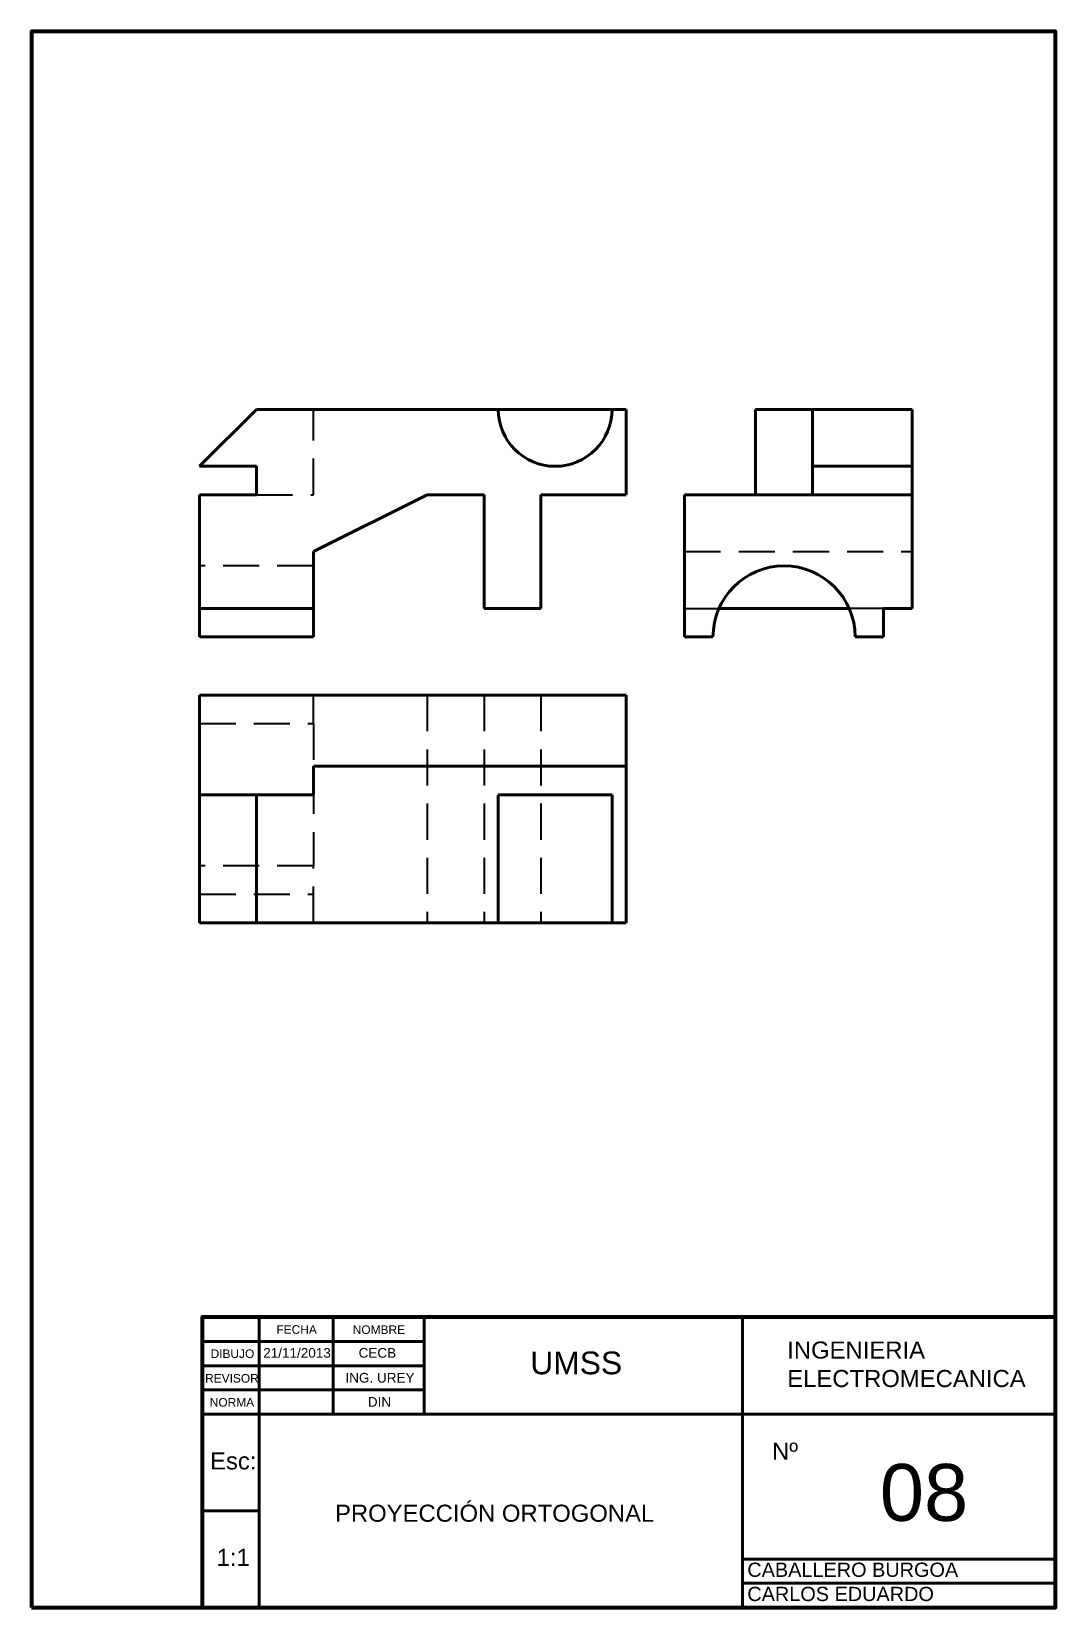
# Model space of a CAD drawing. Header units: millimetres. Extents: x 20 to 200, y 10 to 287.
import ezdxf

# ---------------------------------------------------------------- set-up
doc = ezdxf.new("R2010")
doc.units = ezdxf.units.MM
doc.linetypes.add('DASHED2', pattern=[9.525, 6.35, -3.175])
for name, color, linetype, lineweight in [('cajetin', 255, 'Continuous', 50), ('cajetin-letras', 151, 'Continuous', 40), ('datos', 255, 'Continuous', 50), ('margen', 140, 'Continuous', 100), ('margin', 151, 'Continuous', 100), ('ocultas', 30, 'DASHED2', 35)]:
    doc.layers.add(name, color=color, linetype=linetype, lineweight=lineweight)
doc.styles.get("Standard").update_dxf_attribs({"font": 'arial.ttf', "height": 3})

msp = doc.modelspace()

# ---------------------------------------------------------------- linework, layer by layer
at = {"layer": 'cajetin'}
for p, q in [((60, 61), (50, 61)), ((50, 61), (50, 27)), ((50, 61), (50, 56.75)), ((60, 10), (60, 61)), ((73, 61), (60, 61)), ((89, 61), (73, 61)), ((73, 61), (73, 44)), ((145, 61), (89, 61)), ((89, 61), (89, 44)), ((200, 61), (145, 61)), ((145, 61), (145, 10)), ((200, 61), (200, 44)), ((50, 56.75), (89, 56.75)), ((50, 56.75), (50, 52.5)), ((50, 52.5), (89, 52.5)), ((50, 52.5), (50, 48.25)), ((50, 48.25), (89, 48.25)), ((200, 44), (50, 44)), ((200, 10), (200, 44)), ((50, 10), (50, 27)), ((50, 27), (60, 27)), ((200, 18.5), (145, 18.5)), ((200, 14.25), (200, 18.5)), ((200, 14.25), (145, 14.25)), ((200, 10), (200, 14.25)), ((50, 10), (60, 10)), ((60, 10), (200, 10))]:
    msp.add_line(p, q, dxfattribs=at)
at = {"layer": 'datos'}
for p, q in [((59.55, 220.58), (49.55, 210.58)), ((102.05, 220.58), (59.55, 220.58)), ((102.05, 220.58), (122.05, 220.58)), ((124.55, 220.58), (122.05, 220.58)), ((124.55, 205.58), (124.55, 220.58)), ((157.29, 220.58), (147.29, 220.58)), ((147.29, 220.58), (147.29, 205.58)), ((174.79, 220.58), (157.29, 220.58)), ((157.29, 220.58), (157.29, 210.58)), ((174.79, 210.58), (174.79, 220.58)), ((49.55, 210.58), (59.55, 210.58)), ((59.55, 210.58), (59.55, 205.58)), ((157.29, 210.58), (174.79, 210.58)), ((157.29, 210.58), (157.29, 205.58)), ((174.79, 210.58), (174.79, 205.58)), ((59.55, 205.58), (49.55, 205.58)), ((49.55, 205.58), (49.55, 185.58)), ((69.55, 195.58), (89.55, 205.58)), ((89.55, 205.58), (99.55, 205.58)), ((99.55, 205.58), (99.55, 185.58)), ((109.55, 185.58), (109.55, 205.58)), ((109.55, 205.58), (124.55, 205.58)), ((174.79, 205.58), (134.79, 205.58)), ((134.79, 205.58), (134.79, 180.58)), ((174.79, 185.58), (174.79, 205.58)), ((69.55, 185.58), (69.55, 195.58)), ((49.55, 185.58), (69.55, 185.58)), ((49.55, 185.58), (49.55, 180.58)), ((69.55, 180.58), (69.55, 185.58)), ((99.55, 185.58), (109.55, 185.58)), ((140.83, 185.58), (163.74, 185.58)), ((169.79, 180.58), (169.79, 185.58)), ((169.79, 185.58), (174.79, 185.58)), ((49.55, 180.58), (69.55, 180.58)), ((134.79, 180.58), (139.79, 180.58)), ((164.79, 180.58), (169.79, 180.58)), ((124.55, 170.35), (49.55, 170.35)), ((49.55, 170.35), (49.55, 130.35)), ((124.55, 157.85), (124.55, 170.35)), ((124.55, 157.85), (69.55, 157.85)), ((69.55, 157.85), (69.55, 152.85)), ((124.55, 130.35), (124.55, 157.85)), ((59.55, 152.85), (49.55, 152.85)), ((69.55, 152.85), (59.55, 152.85)), ((59.55, 152.85), (59.55, 130.35)), ((102.05, 152.85), (122.05, 152.85)), ((102.05, 130.35), (102.05, 152.85)), ((122.05, 152.85), (122.05, 130.35)), ((49.55, 130.35), (59.55, 130.35)), ((59.55, 130.35), (102.05, 130.35)), ((122.05, 130.35), (102.05, 130.35)), ((122.05, 130.35), (124.55, 130.35))]:
    msp.add_line(p, q, dxfattribs=at)
for centre, radius, start, end in [((112.05, 220.58), 10, 180, 0), ((152.29, 180.58), 12.5, 360, 180)]:
    msp.add_arc(centre, radius, start, end, dxfattribs=at)
at = {"layer": 'margen'}
msp.add_lwpolyline([(20, 10), (200, 10), (200, 287), (20, 287)], close=True, dxfattribs=at)
at = {"layer": 'margin'}
msp.add_lwpolyline([(50, 10), (200, 10), (200, 61), (50, 61)], close=True, dxfattribs=at)
at = {"layer": 'ocultas'}
for p, q in [((69.55, 205.58), (69.55, 220.58)), ((59.55, 205.58), (69.55, 205.58)), ((134.79, 195.58), (174.79, 195.58)), ((69.55, 193.08), (49.55, 193.08)), ((134.79, 185.58), (140.83, 185.58)), ((169.79, 185.58), (163.74, 185.58)), ((69.55, 165.35), (69.55, 170.35)), ((89.55, 170.35), (89.55, 130.35)), ((99.55, 170.35), (99.55, 130.35)), ((109.55, 170.35), (109.55, 130.35)), ((49.55, 165.35), (69.55, 165.35)), ((69.55, 165.35), (69.55, 140.35)), ((69.55, 140.35), (49.55, 140.35)), ((69.55, 130.35), (69.55, 140.35)), ((49.55, 135.35), (69.55, 135.35))]:
    msp.add_line(p, q, dxfattribs=at)

# ---------------------------------------------------------------- texts
at = {"layer": 'cajetin-letras', "attachment_point": 1}
for s, insert, char_height, width in [('FECHA', (63.05, 59.61), 1.5, 13), ('NOMBRE', (76.47, 59.58), 1.5, 16), ('\\A1;21/11/2013', (60.73, 55.6), 1.7, 13), ('CECB', (77.5, 55.6), 1.7, 16), ('INGENIERIA\\PELECTROMECANICA', (152.85, 56.75), 3, 55), ('DIBUJO', (51.48, 55.35), 1.5, 10), ('UMSS', (107.68, 54.99), 4, 56), ('REVISOR', (50.52, 51.03), 1.5, 10), ('ING. UREY', (75.19, 51.23), 1.7, 16), ('NORMA', (51.34, 46.81), 1.5, 10), ('DIN', (79.12, 46.98), 1.7, 16), ('Nº', (150.18, 38.96), 3, 55), ('Esc:', (51.39, 37.26), 3, 10), ('08', (169.12, 35.22), 10, 46.7041), ('PROYECCIÓN ORTOGONAL', (73.35, 28.07), 3, 85), ('1:1', (52.54, 20.31), 3, 10), ('CABALLERO BURGOA', (145.83, 17.88), 2.5, 55), ('CARLOS EDUARDO', (145.83, 13.63), 2.5, 55)]:
    msp.add_mtext(s, dxfattribs=dict(at, insert=insert, char_height=char_height, width=width))

doc.saveas('drawing.dxf')
